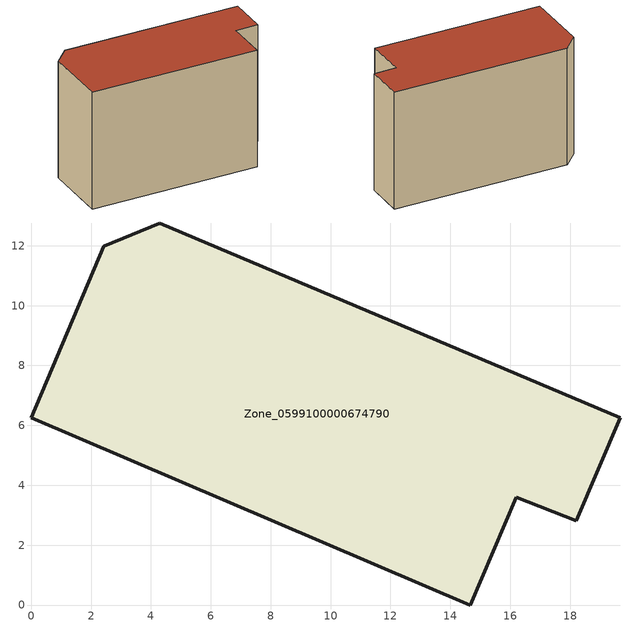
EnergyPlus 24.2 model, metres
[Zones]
Zone_0599100000674790
 floor ground (C_G): 14.67,0 0,6.25 2.42,11.99 4.29,12.76 19.68,6.26 18.2,2.82 16.19,3.6 z0
 wall outside (C_F): 0,6.25 14.67,0 16.19,3.6 18.2,2.82 19.68,6.26 4.29,12.76 2.42,11.99 0,6.25 z0:11.4
 roof outside (C_R): 19.68,6.26 4.29,12.76 2.42,11.99 0,6.25 14.67,0 16.19,3.6 18.2,2.82 z11.4
[BUILDING]
Pand.0599100000674790: North Axis=0; Terrain=City; Loads Convergence Tolerance Value=0.04; Temperature Convergence Tolerance Value=0.4; Solar Distribution=FullExterior; Maximum Number of Warmup Days=25; Minimum Number of Warmup Days=1
[Site:Location]
Rotterdam.The.Hague.AP_ZH_NLD Design_Conditions: Latitude=51.96; Longitude=4.45; Time Zone=1; Elevation=-4.5
[SITE:GROUNDTEMPERATURE:BUILDINGSURFACE]
18, 18, 18, 18, 18, 18, 18, 18, 18, 18, 18, 18
[MATERIAL] Thermal Absorptance=0.9; Solar Absorptance=0.7; Visible Absorptance=0.7
Name | Roughness | Thickness | Conductivity | Density | Specific Heat
G.TC.1946 | MediumSmooth | 0.15 | 1 | 540 | 1210
F.TC.1946 | Rough | 0.3 | 0.857143 | 1920 | 840
R.TC.1946 | MediumRough | 0.2 | 0.909091 | 1500 | 1000
[CONSTRUCTION]
C_G: G.TC.1946
C_F: F.TC.1946
C_R: R.TC.1946
[ZONE]
Zone_0599100000674790: Type=1; Multiplier=1; Ceiling Height=Autocalculate; Volume=Autocalculate; Floor Area=autocalculate; Part of Total Floor Area=Yes
[ZONEINFILTRATION:DESIGNFLOWRATE]
Infil_Zone_0599100000674790: Zone or ZoneList or Space or SpaceList=Zone_0599100000674790; Schedule=AlwaysOn; Design Flow Rate Calculation Method=Flow/Area; Flow Rate per Floor Area=0.003; Constant Term Coefficient=1; Temperature Term Coefficient=0; Velocity Term Coefficient=0; Velocity Squared Term Coefficient=0
[HVACTEMPLATE:ZONE:IDEALLOADSAIRSYSTEM]
Zone_0599100000674790: Maximum Heating Supply Air Temperature=50; Minimum Cooling Supply Air Temperature=13; Maximum Heating Supply Air Humidity Ratio=0.0156; Minimum Cooling Supply Air Humidity Ratio=0.0077; Heating Limit=NoLimit; Cooling Limit=NoLimit; Dehumidification Control Type=ConstantSensibleHeatRatio; Cooling Sensible Heat Ratio=0.7; Dehumidification Setpoint=60; Humidification Control Type=None; Humidification Setpoint=30; Outdoor Air Method=None; Outdoor Air Flow Rate per Person=0.00944; Outdoor Air Flow Rate per Zone Floor Area=0; Outdoor Air Flow Rate per Zone=0; Demand Controlled Ventilation Type=None; Outdoor Air Economizer Type=NoEconomizer; Heat Recovery Type=None; Sensible Heat Recovery Effectiveness=0.7; Latent Heat Recovery Effectiveness=0.65
[ZONECONTROL:THERMOSTAT]
ThermostatControl_Zone_0599100000674790: Zone or ZoneList=Zone_0599100000674790; Control Type Schedule=DualSetpointControlType; Control 1=Thermostat_Zone_0599100000674790; Temperature Difference Between Cutout And Setpoint=0
[THERMOSTATSETPOINT:DUALSETPOINT]
Thermostat_Zone_0599100000674790: Heating Setpoint Temperature Schedule=HeatingSetpoint_Zone_0599100000674790; Cooling Setpoint Temperature Schedule=CoolingSetpoint_Zone_0599100000674790
[SCHEDULE:COMPACT]
HeatingSetpoint_Zone_0599100000674790: Through: 12/31, For: AllDays, Until: 24:00, 21
CoolingSetpoint_Zone_0599100000674790: Through: 12/31, For: AllDays, Until: 24:00, 24
DualSetpointControlType: Through: 12/31, For: AllDays, Until: 24:00, 4
AlwaysOn: Through: 12/31, For: AllDays, Until: 24:00, 1
